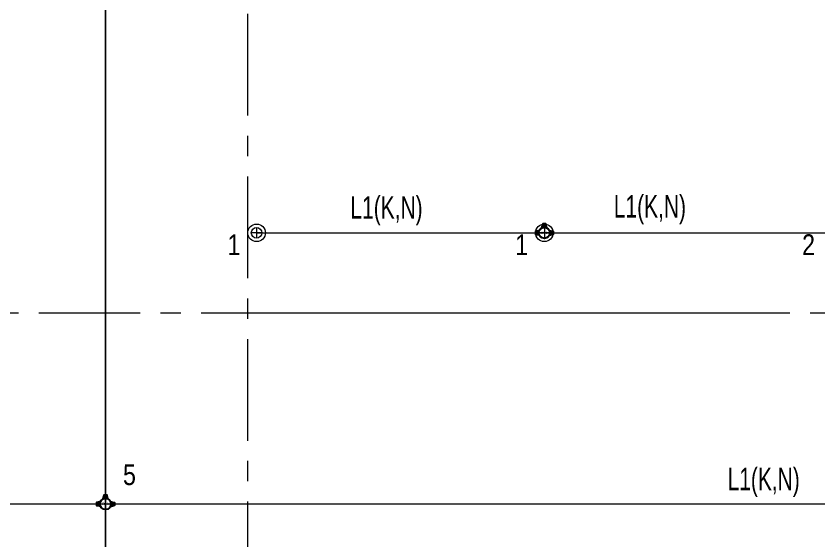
# Model space of a CAD drawing. Header units: millimetres. Extents: x -343543 to 400519, y -115663 to 104219.
# Drawn here: x -68316 to -63294, y -48426 to -45145 of the extents above; entities that cross this region are included whole.
import ezdxf
from ezdxf.xclip import XClip

# ---------------------------------------------------------------- set-up
doc = ezdxf.new("R2010")
doc.units = ezdxf.units.MM
doc.header["$XCLIPFRAME"] = 0
for name, pattern in [("$0$02'TUONG Xay$0$HIDDEN", [0.375, 0.25, -0.125]), ('XREF MAT BANG TUONG XAY$0$01.Xref _MB T2-Mai$0$HIDDEN', [9.525, 6.35, -3.175]), ('XREF MAT BANG TUONG XAY$0$CENTER', [50.8, 31.75, -6.35, 6.35, -6.35])]:
    doc.linetypes.add(name, pattern=pattern)
doc.layers.get('0').update_dxf_attribs({"color": 231, "lineweight": 0})
doc.layers.get('DefPoints').update_dxf_attribs({"color": 191})
for name, color, linetype, lineweight in [('A-SYMBOLS', 10, 'Continuous', 13), ('fix lighting', 2, 'Continuous', 5), ('ICC-Text', 3, 'Continuous', 25), ('SME-E-COND-LTG', 51, 'Continuous', 18), ('SME-E-LTG-DIM', 55, 'Continuous', 18), ('SME-E-LTG-NOTE', 54, 'Continuous', 18), ('TEXT DIEN', 3, 'Continuous', 18), ('XREF MAT BANG TUONG XAY$0$01.Xref _MB T2-Mai$0$A-HIDD', 8, 'XREF MAT BANG TUONG XAY$0$01.Xref _MB T2-Mai$0$HIDDEN', 9), ('XREF MAT BANG TUONG XAY$0$A-GRID', 8, 'XREF MAT BANG TUONG XAY$0$CENTER', 15)]:
    doc.layers.add(name, color=color, linetype=linetype, lineweight=lineweight)
doc.layers.add('INNO-GIOTHAI', color=20, linetype='Continuous')
doc.layers.add('ống ghen', color=6, linetype='Continuous')
doc.styles.add('Arial', font='arial.ttf', dxfattribs={"width": 0.8})
doc.styles.add('ROMANS1', font='vntimeh.shx', dxfattribs={"width": 0.8, "bigfont": 'bigfont.shx'})
doc.styles.add('SM-DIMTEXT', font='SME.shx', dxfattribs={"width": 0.7})
doc.styles.add('SME-TEXT', font='sme.shx', dxfattribs={"width": 0.7})
doc.dimstyles.new('SDIM-75', dxfattribs={"dimscale": 75, "dimtxt": 2, "dimasz": 0.6, "dimexe": 0.6, "dimexo": 0.2, "dimgap": 0.5, "dimtad": 1, "dimdec": 0, "dimzin": 12, "dimtxsty": 'SM-DIMTEXT', "dimblk": 'ARCHTICK', "dimcen": 0.12, "dimdle": 0.6, "dimclrd": 7, "dimclre": 8, "dimadec": 0, "dimazin": 3, "dimtfac": 2, "dimtdec": 0, "dimtix": 1, "dimtmove": 1, "dimatfit": 3, "dimfxl": 1, "dimtzin": 0, "dimarcsym": 1})

# ---------------------------------------------------------------- blocks, each defined once
blk = doc.blocks.new('XREF MAT BANG TUONG XAY$0$xref_IKIGAI_Cot')
at = {"layer": 'XREF MAT BANG TUONG XAY$0$A-GRID', "color": 8, "ltscale": 20}
for points in [[(23800, -53895), (23800, -27075.6)], [(-2907.5, -47000), (42750, -47000)]]:
    blk.add_lwpolyline(points, dxfattribs=at)
blk = doc.blocks.new('01.Xref _MB T1')
at = {"layer": 'XREF MAT BANG TUONG XAY$0$01.Xref _MB T2-Mai$0$A-HIDD', "color": 8, "ltscale": 500}
blk.add_lwpolyline([(0.00011, -47000.00005), (39999.99073, -47000.00005), (39999.99073, -30600.00246), (0.00011, -30600.00246)], close=True, dxfattribs=at)
at = {"color": 8}
ref = blk.add_blockref('XREF MAT BANG TUONG XAY$0$xref_IKIGAI_Cot', (-0.00927, -0.00001), dxfattribs=at)
XClip(ref).set_block_clipping_path([(-5181.1494167775, -58156.1251844964), (44638.3275875031, -24933.2650512661)])
blk = doc.blocks.new('A$C1bd1283e')
at = {"color": 0, "linetype": 'ByBlock'}
for p, q in [((-11.7, -11.7), (11.7, 11.7)), ((-11.7, 11.7), (11.7, -11.7))]:
    blk.add_line(p, q, dxfattribs=at)
for radius, start, end in [(27.5, 315, 135), (27.5, 135, 315), (16.5, 135, 315), (16.5, 315, 135)]:
    blk.add_arc((0, 0), radius, start, end, dxfattribs=at)
blk = doc.blocks.new('A$C0707c3b3')
at = {"layer": 'fix lighting', "linetype": "$0$02'TUONG Xay$0$HIDDEN", "ltscale": 500, "const_width": 10}
blk.add_lwpolyline([(-8545, -10030), (-8545, -18670)], dxfattribs=at)
at = {"layer": 'fix lighting', "xscale": -2, "yscale": 2, "zscale": 2, "rotation": 45}
for p in [(-7600, -15750), (-5800, -15750)]:
    blk.add_blockref('A$C1bd1283e', p, dxfattribs=at)
blk = doc.blocks.new('c3-20')
at = {"layer": 'ống ghen', "ltscale": 30}
for points in [[(5338959.8, -3869072.3), (5338964.6, -3869054)], [(5338989.3, -3869072.3), (5338984.6, -3869054)], [(5338942.8, -3869089.3), (5338924.6, -3869094)], [(5338942.8, -3869118.8), (5338924.6, -3869114)], [(5339006.3, -3869089.3), (5339024.6, -3869094)], [(5339006.3, -3869118.8), (5339024.6, -3869114)]]:
    blk.add_lwpolyline(points, dxfattribs=at)
for points in [[(5338984.6, -3869070.5), (5338984.6, -3869048), (5338964.6, -3869048), (5338964.6, -3869070.5)], [(5338975.1, -3869069), (5338975.1, -3869057), (5338974, -3869057), (5338974, -3869069)], [(5338941, -3869094), (5338918.6, -3869094), (5338918.6, -3869114), (5338941, -3869114)], [(5338939.6, -3869103.5), (5338927.5, -3869103.5), (5338927.5, -3869104.6), (5338939.6, -3869104.6)], [(5339008.1, -3869094), (5339030.6, -3869094), (5339030.6, -3869114), (5339008.1, -3869114)], [(5339009.6, -3869103.5), (5339021.6, -3869103.5), (5339021.6, -3869104.6), (5339009.6, -3869104.6)]]:
    blk.add_lwpolyline(points, close=True, dxfattribs=at)
blk.add_circle((5338974.6, -3869104), 35, dxfattribs=at)
at = {"layer": 'TEXT DIEN', "ltscale": 30, "style": 'ROMANS1'}
blk.add_text('D20', height=15, dxfattribs=at).set_placement((5338954.5, -3869111.3))
blk = doc.blocks.new('_ArchTick')
at = {"color": 0, "linetype": 'ByBlock', "const_width": 0.15}
blk.add_lwpolyline([(-0.5, -0.5), (0.5, 0.5)], dxfattribs=at)
blk = doc.blocks.new('*D1735')
at = {"layer": 'DefPoints', "color": 0, "linetype": 'Continuous', "ltscale": 1000, "transparency": 16777216}
for p in [(-70687.9, -47998.8), (-67756.5, -48925.8), (-67756.5, -49926.2)]:
    blk.add_point(p, dxfattribs=at)
at = {"layer": 'SME-E-LTG-DIM', "color": 8, "linetype": 'Continuous', "lineweight": -2, "ltscale": 1000, "transparency": 16777216}
for p, q in [((-70687.9, -48013.8), (-70687.9, -49971.2)), ((-67756.5, -48940.8), (-67756.5, -49971.2))]:
    blk.add_line(p, q, dxfattribs=at)
at = {"layer": 'SME-E-LTG-DIM', "color": 7, "linetype": 'Continuous', "lineweight": -2, "ltscale": 1000, "transparency": 16777216}
blk.add_line((-70732.9, -49926.2), (-67711.5, -49926.2), dxfattribs=at)
at = {"layer": 'SME-E-LTG-DIM', "color": 7, "linetype": 'Continuous', "lineweight": -2, "ltscale": 1000, "transparency": 16777216, "xscale": 45, "yscale": 45, "zscale": 45, "rotation": 180}
blk.add_blockref('_ArchTick', (-70687.9, -49926.2), dxfattribs=at)
at = {"layer": 'SME-E-LTG-DIM', "color": 7, "linetype": 'Continuous', "lineweight": -2, "ltscale": 1000, "transparency": 16777216, "xscale": 45, "yscale": 45, "zscale": 45}
blk.add_blockref('_ArchTick', (-67756.5, -49926.2), dxfattribs=at)
at = {"layer": 'SME-E-LTG-DIM', "color": 0, "linetype": 'Continuous', "ltscale": 1000, "transparency": 16777216, "insert": (-69222.2, -49813.7), "char_height": 150, "attachment_point": 5, "style": 'SM-DIMTEXT'}
blk.add_mtext('2931', dxfattribs=at)

msp = doc.modelspace()

# ---------------------------------------------------------------- block references
at = {"layer": 'A-SYMBOLS'}
msp.add_blockref('01.Xref _MB T1', (-90666.5, 0), dxfattribs=at)

# ---------------------------------------------------------------- next in the draw order: linework, layer by layer
at = {"layer": 'SME-E-COND-LTG', "color": 3, "linetype": 'Continuous', "ltscale": 1000}
for points in [[(-66811.5, -46500), (-59921.6, -46500)], [(-80821.5, -48194.8), (-60511.6, -48194.8)]]:
    msp.add_lwpolyline(points, dxfattribs=at)

# ---------------------------------------------------------------- next in the draw order: block references
at = {"layer": 'INNO-GIOTHAI'}
msp.add_blockref('A$C0707c3b3', (-59211.5, -30750), dxfattribs=at)
at = {"layer": 'TEXT DIEN', "ltscale": 30}
msp.add_blockref('c3-20', (-5403986.1, 3822604.1), dxfattribs=at)
at = {"layer": 'TEXT DIEN', "ltscale": 30, "rotation": 8.197675746192614e-10}
msp.add_blockref('c3-20', (-5406731.1, 3820909.3), dxfattribs=at)

# ---------------------------------------------------------------- next in the draw order: texts
at = {"layer": 'ICC-Text', "linetype": "$0$02'TUONG Xay$0$HIDDEN", "style": 'Arial', "width": 0.8}
for s, p in [('1', (-66993.5, -46639)), ('1', (-65193.5, -46639)), ('2', (-63399.3, -46639)), ('5', (-67647.1, -48076.5))]:
    msp.add_text(s, height=130, dxfattribs=at).set_placement(p)
at = {"layer": 'SME-E-LTG-NOTE', "style": 'SME-TEXT', "width": 0.7}
for p in [(-66224.5, -46410.9), (-64577, -46404.2), (-63865.4, -48108.7)]:
    msp.add_text('L1(K,N)', height=140, dxfattribs=at).set_placement(p)

# ---------------------------------------------------------------- next in the draw order: dimensions: what is measured, and where the dimension line sits
at = {"layer": 'SME-E-LTG-DIM', "linetype": 'Continuous', "ltscale": 1000}
dim = msp.add_linear_dim(base=(-67756.5, -49926.2), p1=(-70687.9, -47998.8), p2=(-67756.5, -48925.8), dimstyle='SDIM-75', dxfattribs=at)
dim.commit()
dim.dimension.update_dxf_attribs({"geometry": '*D1735', "text_midpoint": (-69222.2, -49813.7)})

doc.saveas('drawing.dxf')
